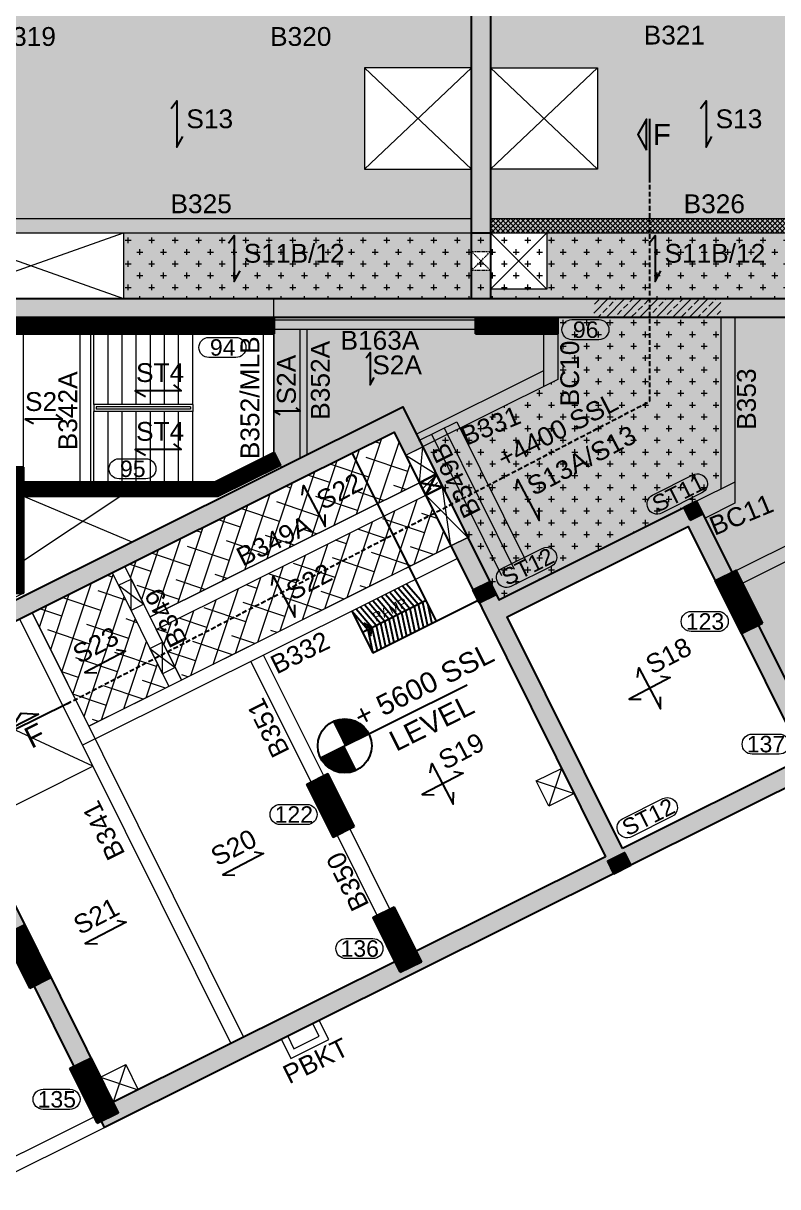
# Model space of a CAD drawing. Header units: millimetres. Extents: x -954 to 225541, y -300291 to -180647.
# Drawn here: x 86582 to 102626, y -249358 to -224639 of the extents above; entities that cross this region are included whole.
import ezdxf
from ezdxf.enums import TextEntityAlignment as Align

# ---------------------------------------------------------------- set-up
doc = ezdxf.new("R2010")
doc.units = ezdxf.units.MM
doc.header["$LTSCALE"] = 100
doc.header["$MEASUREMENT"] = 0
doc.linetypes.add('DASHED', pattern=[0.75, 0.5, -0.25])
doc.linetypes.add('HIDDEN', pattern=[0.375, 0.25, -0.125])
for name, color, linetype, lineweight in [('+4400 MM SSL', 251, 'Continuous', 9), ('+4600 MM SSL', 251, 'Continuous', 9), ('+5200 MM SSL', 250, 'Continuous', 9), ('BEAM', 191, 'Continuous', 20), ('BEAM NO (H)', 121, 'Continuous', 20), ('BEAM NO (V)', 121, 'Continuous', 20), ('COL HATCH', 67, 'Continuous', 25), ('colno', 11, 'Continuous', 15), ('COLUMN', 84, 'Continuous', 30), ('DIM', 8, 'Continuous', 13), ('HATCH', 251, 'Continuous', 9), ('P- LEVEL', 10, 'Continuous', 25), ('RET WALL', 31, 'Continuous', 30), ('RET WALL HATCH', 57, 'Continuous', 13), ('SHADE', 252, 'Continuous', 13), ('SLAB MARK', 241, 'Continuous', 25), ('SLAB NO', 52, 'Continuous', 25), ('STAIRCASE', 39, 'Continuous', 9), ('STUB', 2, 'Continuous', 30), ('void', 45, 'Continuous', 18)]:
    doc.layers.add(name, color=color, linetype=linetype, lineweight=lineweight)
for name, color, linetype in [('01_ALL FLOOR PLANS_190205$0$WD-ELE-6', 5, 'Continuous'), ('01_ALL FLOOR PLANS_190205$0$WD-TEXT 2', 3, 'Continuous'), ('sec', 2, 'Continuous'), ('SLAB', 1, 'Continuous')]:
    doc.layers.add(name, color=color, linetype=linetype)
doc.styles.add('01_ALL FLOOR PLANS_190205$0$STD', font='', dxfattribs={"height": 2})
doc.styles.add('ARIAL', font='arial.ttf')
doc.styles.get('01_ALL FLOOR PLANS_190205$0$STD').set_extended_font_data('Century Gothic')
pattern_1 = [(45, (-46170.95, -917447.999), (-8.83883476, 8.83883476), [])]
pattern_2 = [(45, (180198, 657046.5), (-176.776695, 176.776695), []), (45, (180374.77, 657046.5), (-176.776695, 176.776695), [125, -62.5])]
pattern_3 = [(71.467, (88110.03, -239843.67), (-355.553, 119.194), []), (161.467, (88110.03, -239843.67), (-830.3, -117.165), [937.5, -562.5])]

# ---------------------------------------------------------------- blocks, each defined once
blk = doc.blocks.new('Z$W@#621811B9')
at = {"layer": 'P- LEVEL'}
blk.add_line((-1148, 0), (2333, 0), dxfattribs=at)
at = {"layer": 'P- LEVEL', "const_width": 574}
for points in [[(-574, 287, -0.414214), (-287, 0, -0.414214)], [(-861, 0, 0.414214), (-574, -287, 0.414214)]]:
    blk.add_lwpolyline(points, format="xyb", dxfattribs=at)
at = {"layer": 'P- LEVEL'}
blk.add_circle((-574, 0), 574, dxfattribs=at)
blk = doc.blocks.new('01_ALL FLOOR PLANS_190205$0$AHC_ANNO_PASSAGE NAME')
at = {"layer": '01_ALL FLOOR PLANS_190205$0$WD-TEXT 2', "style": '01_ALL FLOOR PLANS_190205$0$STD'}
for tag, p in [('LINE1', (0.19, 1.78)), ('LINE2', (0.19, -1.63))]:
    blk.add_attdef(tag, text='', height=2, dxfattribs=at).set_placement(p, align=Align.MIDDLE_CENTER)

msp = doc.modelspace()

# ---------------------------------------------------------------- hatches: boundary and pattern name
at = {"layer": '+4400 MM SSL'}
h = msp.add_hatch(dxfattribs=at)
h.set_pattern_fill('CROSS', color=256, scale=1000, style=0)
h.paths.add_polyline_path([(88715.2, -229088.9), (110015.2, -229088.9), (110015.2, -230488.9), (88715.2, -230488.9)])
h = msp.add_hatch(dxfattribs=at)
h.set_pattern_fill('CROSS', color=256, scale=1000, style=0)
h.paths.add_polyline_path([(95074.8, -233639.3), (97945.9, -232209.9), (97945.9, -230888.9), (101415.2, -230888.9), (101415.2, -234538.6), (96693, -236889.5)])
at = {"layer": '+4600 MM SSL'}
h = msp.add_hatch(dxfattribs=at)
h.set_pattern_fill('ANSI38', color=256, scale=3000)
h.set_pattern_definition(pattern_3)
h.paths.add_polyline_path([(88742.4, -236177.6), (94471.1, -233325.5), (95006, -234399.7), (89277.2, -237251.8)])
h = msp.add_hatch(dxfattribs=at)
h.set_pattern_fill('ANSI38', color=256, scale=3000)
h.set_pattern_definition(pattern_3)
h.paths.add_polyline_path([(89410.9, -237520.4), (95140.2, -234668), (95675, -235742.2), (89945.8, -238594.6)])
h = msp.add_hatch(dxfattribs=at)
h.set_pattern_fill('ANSI38', color=256, scale=3000)
h.set_pattern_definition(pattern_3)
h.paths.add_polyline_path([(86773, -237158.1), (88473.8, -236311.3), (89677.2, -238728.3), (87976.3, -239575.1)])
at = {"layer": '+5200 MM SSL', "lineweight": 13}
h = msp.add_hatch(dxfattribs=at)
h.set_pattern_fill('DOTS', color=5, scale=2000)
h.set_pattern_definition([(0, (-164400.5, -6e-10), (62.5, 125), [0, -125])])
h.paths.add_polyline_path([(122040.2, -202338.9), (121990.2, -202338.9), (121990.2, -201938.9), (123175.2, -201938.9), (123175.2, -199438.9), (125975.2, -199438.9), (125975.2, -201938.9), (126975.2, -201938.9), (126975.2, -198938.9), (118715.2, -198938.9), (118715.2, -199038.9), (118365.2, -199038.9), (118315.2, -199089.7), (118315.2, -202188.9), (115265.2, -202188.9), (115265.2, -199038.9), (96115.2, -199038.9), (96115.2, -198938.9), (84765.2, -198938.9), (84765.2, -203788.9), (86052.2, -203788.9), (86052.2, -205288.9), (84765.2, -205288.9), (84765.2, -207788.9), (86052.2, -207788.9), (86052.2, -209288.9), (84765.2, -209288.9), (84765.2, -211888.9), (86052.2, -211888.9), (86052.2, -213388.9), (84765.2, -213388.9), (84765.2, -229088.9), (88715.2, -229088.9), (88715.2, -230488.9), (91910.2, -230488.9), (91910.2, -230888.9), (91910.2, -233750.2), (92070.3, -234071.6), (94649.8, -232787.3), (96693, -236889.5), (100900.2, -234795), (103533.4, -240074.7), (110064.8, -236823), (109797.4, -236285.9), (110513.6, -235929.3), (110781, -236466.4), (116510.2, -233614.1), (116175.9, -232942.7), (118593, -231739.3), (118867.2, -233027.7), (119160.7, -232965.2), (118525.6, -229982.1), (122340.2, -229170.1), (122121.5, -228143.1), (123295.2, -227893.2), (124148.9, -231903.4), (124540.1, -231820.1), (124352.7, -230939.8), (126308.9, -230523.4), (126496.3, -231403.7), (126975.2, -231301.7), (126975.2, -225613.9), (126675.2, -225613.9), (126675.2, -225313.9), (126975.2, -225313.9), (126975.2, -225163.9), (122040.2, -225163.9), (122040.2, -222738.9), (121940.2, -222738.9), (121940.2, -220038.9), (122040.2, -220038.9)])
h.paths.add_polyline_path([(94035.2, -221063.9), (94835.2, -221063.9), (94835.2, -221413.9), (94035.2, -221413.9)], flags=16)
h.paths.add_polyline_path([(96115.2, -217638.9), (96115.2, -216138.9), (96515.2, -216138.9), (96515.2, -217638.9)], flags=16)
h.paths.add_polyline_path([(96115.2, -213938.9), (96115.2, -212738.9), (96515.2, -212738.9), (96515.2, -213938.9)], flags=16)
h.paths.add_polyline_path([(97965.2, -217638.9), (97965.2, -212583.9), (113278.2, -212583.9), (113278.2, -212138.9), (113578.2, -212138.9), (113578.2, -213638.9), (113278.2, -213638.9), (113278.2, -215138.9), (113578.2, -215138.9), (113578.2, -216638.9), (113278.2, -216638.9), (113278.2, -216258.9), (108128.2, -216258.9), (108128.2, -217638.9)], flags=16)
h.paths.add_polyline_path([(88515.2, -212638.9), (86515.2, -212638.9), (86515.2, -211638.9), (88515.2, -211638.9)], flags=16)
h.paths.add_polyline_path([(86352.2, -212838.9), (86052.2, -212838.9), (86052.2, -212438.9), (86352.2, -212438.9)], flags=16)
h.paths.add_polyline_path([(93840.2, -225588.9), (96115.2, -225588.9), (96115.2, -227738.9), (93840.2, -227738.9)], flags=16)
h.paths.add_polyline_path([(96515.2, -225588.9), (98790.2, -225588.9), (98790.2, -227738.9), (96515.2, -227738.9)], flags=16)
h.paths.add_polyline_path([(97965.2, -211188.9), (97965.2, -206183.9), (113278.2, -206183.9), (113278.2, -206688.9), (113578.2, -206688.9), (113578.2, -208188.9), (113278.2, -208188.9), (113278.2, -209688.9), (113578.2, -209688.9), (113578.2, -211188.9), (113278.2, -211188.9)], flags=16)
h.paths.add_polyline_path([(96115.2, -208438.9), (96115.2, -206938.9), (96515.2, -206938.9), (96515.2, -208438.9)], flags=16)
h.paths.add_polyline_path([(86352.2, -208738.9), (86052.2, -208738.9), (86052.2, -208338.9), (86352.2, -208338.9)], flags=16)
h.paths.add_polyline_path([(96515.2, -229088.9), (97715.2, -229088.9), (97715.2, -230288.9), (96515.2, -230288.9), (96515.2, -229888.9), (96115.2, -229888.9), (96115.2, -229488.9), (96515.2, -229488.9)], flags=16)
h.paths.add_polyline_path([(88515.2, -206238.9), (86515.2, -206238.9), (86515.2, -205238.9), (88515.2, -205238.9)], flags=16)
h.paths.add_polyline_path([(103905.2, -221063.9), (104705.2, -221063.9), (104705.2, -221413.9), (103905.2, -221413.9)], flags=16)
h.paths.add_polyline_path([(88515.2, -204838.9), (86515.2, -204838.9), (86515.2, -203838.9), (88515.2, -203838.9)], flags=16)
h.paths.add_polyline_path([(96115.2, -204788.9), (96115.2, -203288.9), (96515.2, -203288.9), (96515.2, -204788.9)], flags=16)
h.paths.add_polyline_path([(86352.2, -204738.9), (86052.2, -204738.9), (86052.2, -204338.9), (86352.2, -204338.9)], flags=16)
h.paths.add_polyline_path([(97965.2, -204788.9), (97965.2, -201788.9), (103776.7, -201788.9), (109542.7, -201788.9), (109542.7, -204788.9)], flags=16)
h.paths.add_polyline_path([(106315.2, -225588.9), (108590.2, -225588.9), (108590.2, -227738.9), (106315.2, -227738.9)], flags=16)
h.paths.add_polyline_path([(104715.2, -229088.9), (105015.2, -229088.9), (105015.2, -228788.9), (105415.2, -228788.9), (105415.2, -229088.9), (105915.2, -229088.9), (105915.2, -230288.9), (104715.2, -230288.9)], flags=16)
h.paths.add_polyline_path([(109215.2, -221063.9), (110015.2, -221063.9), (110015.2, -221413.9), (109215.2, -221413.9)], flags=16)
h.paths.add_polyline_path([(97815.2, -200888.9), (97815.2, -200288.9), (99315.2, -200288.9), (99315.2, -200888.9)], flags=16)
h.paths.add_polyline_path([(108515.2, -229088.9), (108815.2, -229088.9), (108815.2, -228788.9), (109215.2, -228788.9), (109215.2, -229088.9), (109715.2, -229088.9), (109715.2, -230288.9), (108515.2, -230288.9)], flags=16)
h.paths.add_polyline_path([(103915.2, -200888.9), (103915.2, -200288.9), (105415.2, -200288.9), (105415.2, -200888.9)], flags=16)
h.paths.add_polyline_path([(114065.2, -216073.9), (114065.2, -215073.9), (114865.2, -215073.9), (114865.2, -215373.9), (115265.2, -215373.9), (115265.2, -212288.9), (118315.2, -212288.9), (118315.2, -216888.4), (118315.5, -216888.9), (115265.2, -216888.9), (115265.2, -215773.9), (114865.2, -215773.9), (114865.2, -216073.9)], flags=16)
h.paths.add_polyline_path([(104047.3, -238310.9), (104136.8, -238266.3), (104181.3, -238355.8), (104091.8, -238400.4)], flags=16)
h.paths.add_polyline_path([(114065.2, -209013.9), (114065.2, -208013.9), (114865.2, -208013.9), (114865.2, -208313.9), (115265.2, -208313.9), (115265.2, -207388.9), (118315.2, -207388.9), (118315.2, -211988.9), (115265.2, -211988.9), (115265.2, -208713.9), (114865.2, -208713.9), (114865.2, -209013.9)], flags=16)
h.paths.add_polyline_path([(108815.2, -200888.9), (108815.2, -200288.9), (110315.2, -200288.9), (110315.2, -200888.9)], flags=16)
h.paths.add_polyline_path([(114065.2, -206288.9), (114065.2, -205288.9), (114865.2, -205288.9), (115265.2, -205343.9), (115265.2, -202488.9), (118315.2, -202488.9), (118315.2, -207088.9), (115265.2, -207088.9), (115265.2, -205743.9), (114865.2, -205743.9), (114865.2, -206288.9)], flags=16)
h.paths.add_polyline_path([(113278.2, -204638.9), (113278.2, -203138.9), (113578.2, -203138.9), (113578.2, -204638.9)], flags=16)
h.paths.add_polyline_path([(111665.2, -201808.9), (111665.2, -199808.9), (112665.2, -199808.9), (112665.2, -201808.9)], flags=16)
h.paths.add_polyline_path([(118615.2, -213018.9), (118615.2, -212018.9), (119115.2, -212018.9), (119115.2, -213018.9)], flags=16)
h.paths.add_polyline_path([(113865.2, -201808.9), (113865.2, -199808.9), (114865.2, -199808.9), (114865.2, -201808.9)], flags=16)
h.paths.add_polyline_path([(118615.2, -209163.9), (118615.2, -208163.9), (119115.2, -208163.9), (119115.2, -209163.9)], flags=16)
h.paths.add_polyline_path([(118307, -228955.1), (119480.7, -228705.3), (119636.9, -229438.8), (118463.2, -229688.7)], flags=16)
h.paths.add_polyline_path([(118615.2, -205298.9), (118615.2, -204298.9), (119115.2, -204298.9), (119115.2, -205298.9)], flags=16)
h.paths.add_polyline_path([(119627.4, -228674), (120654.4, -228455.4), (120810.6, -229189), (119783.6, -229407.6)], flags=16)
h.paths.add_polyline_path([(120801.1, -228424.2), (121828.1, -228205.6), (121984.3, -228939.1), (120957.3, -229157.7)], flags=16)
at = {"layer": 'COL HATCH'}
h = msp.add_hatch(dxfattribs=at)
h.set_pattern_fill('ANSI31', color=256, scale=100, style=0)
h.set_pattern_definition([(45, (-46170.95, -917397.999), (-8.83883476, 8.83883476), [])])
h.paths.add_polyline_path([(91915.2, -231238.9), (91915.2, -230888.9), (82215.2, -230888.9), (82215.2, -231238.9)])
h = msp.add_hatch(dxfattribs=at)
h.set_pattern_fill('ANSI31', color=256, scale=100, style=0)
h.set_pattern_definition([(45, (-156574.624, -1128011.208), (-8.83883476, 8.83883476), [])])
h.paths.add_polyline_path([(96195.9, -231238.9), (96195.9, -230888.9), (97945.9, -230888.9), (97945.9, -231238.9)])
h = msp.add_hatch(dxfattribs=at)
h.set_pattern_fill('ANSI31', color=256, scale=100, style=0)
h.set_pattern_definition(pattern_1)
h.paths.add_polyline_path([(90652.3, -234388.9), (91915.2, -233760.2), (92048.9, -234028.8), (90722.8, -234688.9), (86585.2, -234688.9), (86585.2, -234388.9)])
h = msp.add_hatch(dxfattribs=at)
h.set_pattern_fill('ANSI31', color=256, scale=100, style=0)
h.set_pattern_definition(pattern_1)
h.paths.add_polyline_path([(86585.2, -236748.9), (86355.2, -236748.9), (86355.2, -234070.9), (86585.2, -234070.9)])
h = msp.add_hatch(dxfattribs=at)
h.set_pattern_fill('ANSI31', color=256, scale=100, angle=-0.02845, style=0)
h.set_pattern_definition([(251.467025, (272201.608, 246774.399), (11.85176104, -3.9731298), [])])
h.paths.add_polyline_path([(102300.2, -237382.2), (101852.6, -237605), (101295.5, -236486), (101743.1, -236263.2)])
h = msp.add_hatch(dxfattribs=at)
h.set_pattern_fill('ANSI31', color=256, scale=100, angle=-0.02845, style=0)
h.set_pattern_definition([(251.467025, (272203.528, 246770.536), (11.85176104, -3.9731298), [])])
h.paths.add_polyline_path([(93616.9, -241705.3), (93169.3, -241928.1), (92612.2, -240809.1), (93059.8, -240586.3)])
h = msp.add_hatch(dxfattribs=at)
h.set_pattern_fill('ANSI31', color=256, scale=100, angle=-0.02845, style=0)
h.set_pattern_definition([(251.467025, (272207.985, 246761.584), (11.85176104, -3.9731298), [])])
h.paths.add_polyline_path([(94599.9, -244801.7), (95047.5, -244578.8), (94468.1, -243415.1), (94020.5, -243637.9)])
h = msp.add_hatch(dxfattribs=at)
h.set_pattern_fill('ANSI31', color=256, scale=100, angle=-0.02845, style=0)
h.set_pattern_definition([(251.467025, (272204.956, 246767.67), (11.85176104, -3.9731298), [])])
h.paths.add_polyline_path([(87171.5, -244914.2), (86723.9, -245137), (86166.8, -244018), (86614.4, -243795.2)])
h = msp.add_hatch(dxfattribs=at)
h.set_pattern_fill('ANSI31', color=256, scale=100, angle=-0.02845, style=0)
h.set_pattern_definition([(251.467025, (272209.413, 246758.719), (11.85176104, -3.9731298), [])])
h.paths.add_polyline_path([(88154.6, -248010.6), (88602.2, -247787.8), (88022.8, -246624), (87575.2, -246846.8)])
at = {"layer": 'HATCH'}
h = msp.add_hatch(dxfattribs=at)
h.set_pattern_fill('ANSI37', color=256, scale=600, style=0)
h.paths.add_polyline_path([(96515.2, -228788.9), (105915.2, -228788.9), (105915.2, -229088.9), (96515.2, -229088.9)])
at = {"layer": 'RET WALL HATCH'}
h = msp.add_hatch(dxfattribs=at)
h.set_pattern_fill('ANSI33', color=256, scale=1000, style=0)
h.set_pattern_definition(pattern_2)
h.paths.add_polyline_path([(114865.2, -211188.9), (96515.2, -211188.9), (96515.2, -205288.9), (114865.2, -205288.9)], flags=16)
h.paths.add_polyline_path([(114865.2, -204788.9), (96515.2, -204788.9), (96515.2, -199038.9), (114865.2, -199038.9)], flags=16)
h.paths.add_polyline_path([(114865.2, -211688.9), (114865.2, -217638.9), (96515.2, -217638.9), (96515.2, -211688.9)], flags=16)
h.paths.add_polyline_path([(114865.2, -218038.9), (114865.2, -230488.9), (106315.2, -230488.9), (106315.2, -218038.9)], flags=16)
h.paths.add_polyline_path([(105915.2, -218038.9), (105915.2, -230488.9), (96515.2, -230488.9), (96515.2, -218038.9)], flags=16)
h.paths.add_polyline_path([(96115.2, -211238.9), (84765.2, -211238.9), (84765.2, -211638.9), (96115.2, -211638.9), (96115.2, -217638.9), (84765.2, -217638.9), (84765.2, -218038.9), (96115.2, -218038.9), (96115.2, -230488.9), (84765.2, -230488.9), (84765.2, -198938.9), (96115.2, -198938.9), (96115.2, -204838.9), (84765.2, -204838.9), (84765.2, -205238.9), (96115.2, -205238.9)], flags=16)
h.paths.add_polyline_path([(100720.6, -235331.2), (103171.9, -240254.7), (99322.5, -242171.2), (96871.3, -237247.6)], flags=16)
h.paths.add_polyline_path([(94470.6, -233323.2), (96331.3, -237060.5), (98964.5, -242349.4), (88490.7, -247563.9), (83997.2, -238538.2), (92443.2, -234332.7)], flags=16)
h.paths.add_polyline_path([(84765.2, -205238.9), (84765.2, -204838.9), (86052.2, -204838.9), (86052.2, -205238.9)], flags=16)
h.paths.add_polyline_path([(96515.2, -201188.9), (96115.2, -201188.9), (96115.2, -199038.9), (96515.2, -199038.9)], flags=16)
h.paths.add_polyline_path([(96115.2, -230488.9), (96115.2, -229088.9), (96515.2, -229088.9), (96515.2, -230488.9)], flags=16)
h.paths.add_polyline_path([(106315.2, -229088.9), (106315.2, -230488.9), (105915.2, -230488.9), (105915.2, -229088.9)], flags=16)
h.paths.add_polyline_path([(94716.9, -233817.5), (95074.7, -233639.3), (94650.2, -232786.4), (83461.5, -238359.9), (88310.9, -248100.3), (100127.4, -242217.3), (99949.2, -241859.2), (99949.3, -241859.2), (100127.4, -242217.3), (116940, -233846.9), (127375.2, -231625.5), (127375.2, -198538.9), (84365.2, -198538.9), (84365.2, -230888.9), (98715.2, -230888.9), (98715.2, -230488.9), (101415.2, -230488.9), (101415.2, -230888.9), (115265.2, -230888.9), (115265.2, -199038.9), (118715.2, -199038.9), (118715.2, -198938.9), (126975.2, -198938.9), (126975.2, -231301.7), (116807.1, -233466.2), (103533.4, -240074.7), (100900.4, -234794.8), (96693, -236889.5), (96033, -235564), (95674.9, -235742.3), (95006.2, -234399.5), (95364.3, -234221.3), (95364.3, -234221.3), (95006.5, -234399.4)])
h = msp.add_hatch(dxfattribs=at)
h.set_pattern_fill('ANSI33', color=256, scale=1000, style=0)
h.paths.add_polyline_path([(98715.2, -230488.9), (101415.2, -230488.9), (101415.2, -230888.9), (98715.2, -230888.9)])
h = msp.add_hatch(dxfattribs=at)
h.set_pattern_fill('ANSI33', color=256, scale=1000, style=0)
h.set_pattern_definition(pattern_2)
h.paths.add_polyline_path([(95006.5, -234399.5), (95185.6, -234310.2), (95364.1, -234221.4), (95497.8, -234490), (95319.3, -234578.9), (95141.7, -234667.3), (95140.3, -234668), (95140.2, -234668)])
at = {"layer": 'STUB', "lineweight": 15}
h = msp.add_hatch(dxfattribs=at)
h.set_pattern_fill('ANSI31', color=67, scale=100, angle=26.46714, style=0)
h.set_pattern_definition([(71.4671413, (-91550.909, -64623.41), (-11.8517691, 3.97310576), [])])
h.paths.add_polyline_path([(100765.6, -235197.1), (101034.1, -235063.4), (100900.4, -234794.8), (100631.9, -234928.5)])
h = msp.add_hatch(dxfattribs=at)
h.set_pattern_fill('ANSI31', color=67, scale=100, angle=26.46714, style=0)
h.set_pattern_definition([(71.4671413, (-96039.84, -66377.076), (-11.8517691, 3.97310576), [])])
h.paths.add_polyline_path([(96276.6, -236950.8), (96634.7, -236772.5), (96501, -236503.9), (96142.9, -236682.2)])
h = msp.add_hatch(dxfattribs=at)
h.set_pattern_fill('ANSI31', color=67, scale=100, angle=26.46714, style=0)
h.set_pattern_definition([(71.4671413, (-93173.747, -72133.864), (-11.8517691, 3.97310576), [])])
h.paths.add_polyline_path([(99142.7, -242707.6), (99500.8, -242529.2), (99367.1, -242260.7), (99009, -242439)])

# ---------------------------------------------------------------- linework, layer by layer
at = {"layer": '+5200 MM SSL', "color": 5}
for points in [[(91910.2, -230888.9), (91910.2, -230488.9), (84765.2, -230488.9), (84765.2, -198938.9), (96115.2, -198938.9), (96115.2, -199038.9), (118715.2, -199038.9)], [(116807.1, -233466.2), (103533.4, -240074.7), (100900.2, -234795), (96693, -236889.5), (94649.8, -232787.3), (92070.3, -234071.6), (91915.2, -233760.2), (91910.2, -233760.2), (91910.2, -230488.9)]]:
    msp.add_lwpolyline(points, dxfattribs=at)
at = {"layer": '01_ALL FLOOR PLANS_190205$0$WD-ELE-6', "color": 251}
for points in [[(94734.4, -236545.6), (95070.3, -236937), (95180.1, -237440.8)], [(94286.9, -236768.5), (94622.7, -237159.8), (94732.5, -237663.7)], [(94376.4, -236723.9), (94712.2, -237115.2), (94822.1, -237619.1)], [(94465.9, -236679.3), (94801.7, -237070.7), (94911.6, -237574.5)], [(94555.4, -236634.8), (94891.2, -237026.1), (95001.1, -237530)], [(94644.9, -236590.2), (94980.7, -236981.5), (95090.6, -237485.4)], [(93749.7, -237035.9), (94085.6, -237427.2), (94195.4, -237931.1)], [(93793.5, -237572.6), (95136.3, -236904.1)], [(93839.3, -236991.3), (94175.1, -237382.7), (94284.9, -237886.5)], [(93928.8, -236946.7), (94264.6, -237338.1), (94374.5, -237841.9)], [(94018.3, -236902.2), (94354.1, -237293.5), (94464, -237797.4)], [(94107.8, -236857.6), (94443.6, -237249), (94553.5, -237752.8)], [(94197.3, -236813), (94533.1, -237204.4), (94643, -237708.2)], [(95182.6, -236997), (95269.7, -237396.2)], [(93570.7, -237125), (94016.4, -238020.2)], [(93570.7, -237125), (93906.5, -237516.4), (94016.4, -238020.2)], [(93660.2, -237080.4), (93996, -237471.8), (94105.9, -237975.6)], [(95359.2, -237351.7), (94016.4, -238020.2)]]:
    msp.add_lwpolyline(points, dxfattribs=at)
for points in [[(93996, -237471.8), (93882.4, -237469.8), (93841, -237386.7)], [(93996, -237471.8), (93929.1, -237563.7), (93970.5, -237646.8)]]:
    msp.add_lwpolyline(points, close=True, dxfattribs=at)
at = {"layer": '01_ALL FLOOR PLANS_190205$0$WD-TEXT 2', "color": 4}
msp.add_line((93793.5, -237572.6), (93996, -237471.8), dxfattribs=at)
at = {"layer": 'BEAM'}
for p, q in [((84765.2, -228788.9), (96115.2, -228788.9)), ((96515.2, -228788.9), (105915.2, -228788.9)), ((84765.2, -229088.9), (96115.2, -229088.9)), ((96515.2, -229088.9), (105915.2, -229088.9)), ((101415.2, -230888.9), (101415.2, -234538.6)), ((101715.2, -230888.9), (101715.2, -234836)), ((86585.2, -234070.9), (86585.2, -231238.9)), ((87785.2, -231238.9), (87785.2, -234388.9)), ((88015.2, -231238.9), (88015.2, -234388.9)), ((91680.2, -231238.9), (91680.2, -233874.7)), ((91910.2, -231238.9), (91910.2, -233760.2)), ((92465.2, -231138.9), (92465.2, -233874.8)), ((92615.2, -231138.9), (92615.2, -233800.1)), ((97645.9, -231238.9), (97645.9, -232359.3)), ((97945.9, -231238.9), (97945.9, -232209.9)), ((101743.1, -236263.2), (107740.9, -233277.1)), ((101876.8, -236531.7), (107874.6, -233545.6)), ((89277.2, -237251.8), (95006.4, -234399.5)), ((101715.2, -234389.2), (100900.4, -234794.8)), ((89410.9, -237520.4), (95140.2, -234668)), ((101715.2, -234836), (101078.9, -235152.8)), ((87976.3, -239575.1), (95675, -235742.2)), ((88110, -239843.7), (95808.7, -236010.8)), ((88473.8, -236311.3), (89677.2, -238728.3)), ((88742.4, -236177.6), (89945.8, -238594.6)), ((86504.4, -237291.8), (90997.3, -246316)), ((86773, -237158.1), (91265.8, -246182.3)), ((92701.7, -240764.6), (91422.2, -238194.6)), ((92970.3, -240630.9), (91690.8, -238060.9)), ((88110, -239843.7), (87841.5, -239977.4)), ((94378.6, -243459.7), (93527.4, -241749.8)), ((94110.1, -243593.4), (93258.8, -241883.5))]:
    msp.add_line(p, q, dxfattribs=at)
for points in [[(91915.2, -230938.9), (96195.2, -230938.9)], [(91915.2, -231138.9), (96195.2, -231138.9)], [(92465.2, -231138.9), (96195.2, -231138.9), (96195.2, -231238.9), (97203.7, -231238.9)], [(97645.9, -232024.1), (94941.1, -233370.8)], [(97945.9, -232209.9), (95074.8, -233639.3)], [(86585.2, -236748.9), (83704.2, -238173.7)], [(92070.9, -246228.7), (92271.2, -246631), (93076.8, -246229.9), (92876.4, -245827.3)], [(92205.1, -246161.8), (92338.6, -246429.9), (92875.7, -246162.5), (92742.1, -245894.2)], [(82000.4, -250907), (88087.7, -247876.3)], [(60210.9, -262090.3), (88310.9, -248100.3)]]:
    msp.add_lwpolyline(points, dxfattribs=at)
msp.add_lwpolyline([(94716.6, -233817.6), (95074.3, -233639.6), (96032.9, -235564), (95674.8, -235742.3)], close=True, dxfattribs=at)
at = {"layer": 'colno'}
for points, elevation in [([(98249, -231362.5, -1), (98249, -230935.1), (98821.6, -230935.1, -1), (98821.6, -231362.5)], -1455.5), ([(90530.4, -231740.2, -1), (90530.4, -231312.8), (91103, -231312.8, -1), (91103, -231740.2)], -1455.5), ([(88617.8, -234318.5, -1), (88617.8, -233891), (89190.4, -233891, -1), (89190.4, -234318.5)], -1455.5), ([(100155.4, -235044.6, -1), (99964.9, -234662), (100821.6, -234235.5, -1), (101012, -234618.1)], 10188.5), ([(96951.2, -236603.6, -1), (96760.7, -236221), (97617.4, -235794.5, -1), (97807.9, -236177.1)], 10188.5), ([(100786.1, -237562, -1), (100786.3, -237134.6), (101358.9, -237134.9, -1), (101358.7, -237562.3)], -1455.5), ([(102081.7, -240167.7, -1), (102082, -239740.3), (102654.5, -239740.5, -1), (102654.3, -240167.9)], -1455.5), ([(92042.8, -241662.9, -1), (92043.1, -241235.5), (92615.6, -241235.8, -1), (92615.4, -241663.2)], -1455.5), ([(99517.2, -241921.1, -1), (99326.7, -241538.5), (100183.3, -241112, -1), (100373.8, -241494.6)], 10188.5), ([(93444.1, -244511.5, -1), (93444.3, -244084.1), (94016.8, -244084.3, -1), (94016.6, -244511.7)], -1455.5), ([(87002.6, -247714.4, -1), (87002.9, -247287), (87575.4, -247287.3, -1), (87575.2, -247714.7)], -1455.5)]:
    msp.add_lwpolyline(points, format="xyb", close=True, dxfattribs=dict(at, elevation=elevation))
at = {"layer": 'COLUMN'}
for points in [[(91915.2, -231238.9), (91915.2, -230888.9), (82215.2, -230888.9), (82215.2, -231238.9)], [(96195.9, -231238.9), (96195.9, -230888.9), (97945.9, -230888.9), (97945.9, -231238.9)], [(90652.3, -234388.9), (91915.2, -233760.2), (92048.9, -234028.8), (90722.8, -234688.9), (86585.2, -234688.9), (86585.2, -234388.9)], [(86585.2, -236748.9), (86355.2, -236748.9), (86355.2, -234070.9), (86585.2, -234070.9)], [(102300.2, -237382.2), (101852.6, -237605), (101295.5, -236486), (101743.1, -236263.2)], [(93616.9, -241705.3), (93169.3, -241928.1), (92612.2, -240809.1), (93059.8, -240586.3)], [(94599.9, -244801.7), (95047.5, -244578.8), (94468.1, -243415.1), (94020.5, -243637.9)], [(87171.5, -244914.2), (86723.9, -245137), (86166.8, -244018), (86614.4, -243795.2)], [(88154.6, -248010.6), (88602.2, -247787.8), (88022.8, -246624), (87575.2, -246846.8)]]:
    msp.add_lwpolyline(points, close=True, dxfattribs=at)
at = {"layer": 'DIM'}
for p, q in [((95006.4, -234399.5), (95364, -234221.4)), ((95675, -235742.2), (96032.8, -235564))]:
    msp.add_line(p, q, dxfattribs=at)
for points in [[(88742.4, -236177.6), (94471.1, -233325.5), (95006, -234399.7), (89277.2, -237251.8)], [(89410.9, -237520.4), (95140.2, -234668), (95675, -235742.2), (89945.8, -238594.6)], [(86773, -237158.1), (88473.8, -236311.3), (89677.2, -238728.3), (87976.3, -239575.1)]]:
    msp.add_lwpolyline(points, close=True, dxfattribs=at)
at = {"layer": 'RET WALL', "lineweight": 25}
for p, q in [((96115.2, -229088.9), (96515.2, -229088.9)), ((96115.2, -230488.9), (96515.2, -230488.9))]:
    msp.add_line(p, q, dxfattribs=at)
for points in [[(116807.1, -233466.2), (126975.2, -231301.7), (126975.2, -198938.9), (118665.2, -198938.9), (118665.2, -199038.9), (115265.2, -199038.9), (115265.2, -230888.9), (84365.2, -230888.9), (84365.2, -198538.9), (127375.2, -198538.9), (127375.2, -231625.5), (116940, -233846.9), (88310.9, -248100.3), (83461.5, -238359.9), (94650.2, -232786.4), (96693, -236889.5), (100900.4, -234794.8), (103533.4, -240074.7), (116807.1, -233466.2)], [(84765.2, -204838.9), (96115.2, -204838.9), (96115.2, -198938.9), (84765.2, -198938.9), (84765.2, -230488.9), (96115.2, -230488.9), (96115.2, -218038.9), (84765.2, -218038.9)], [(105915.2, -230488.9), (105915.2, -218038.9), (96515.2, -218038.9), (96515.2, -230488.9), (105915.2, -230488.9)], [(98964.5, -242349.4), (88490.7, -247563.9), (83997.2, -238538.2), (92443.2, -234332.7), (94470.6, -233323.2), (96331.3, -237060.5), (98964.5, -242349.4)], [(99322.5, -242171.2), (96871.3, -237247.6), (100720.6, -235331.2), (103171.9, -240254.7), (99322.5, -242171.2)]]:
    msp.add_lwpolyline(points, dxfattribs=at)
at = {"layer": 'sec', "linetype": 'Continuous'}
for p, q in [((99905, -227969), (99905, -226672.3)), ((87514.9, -239097), (86354.1, -239675))]:
    msp.add_line(p, q, dxfattribs=at)
for points in [[(99837.4, -227332.9), (99837.4, -226678.1), (99648.3, -227005.5), (99837.4, -227332.9)], [(86915.3, -239320), (86329.2, -239611.8), (86538, -239296.7), (86915.3, -239320)]]:
    msp.add_lwpolyline(points, dxfattribs=at)
at = {"layer": 'sec', "linetype": 'DASHED', "ltscale": 2}
msp.add_lwpolyline([(87514.9, -239097), (99905, -232671), (99905, -227969)], dxfattribs=at)
at = {"layer": 'SHADE'}
for p, q in [((95140.2, -234668), (95498.3, -234489.8)), ((93793.5, -237572.6), (95136.3, -236904.1))]:
    msp.add_line(p, q, dxfattribs=at)
for points in [[(94993, -233505), (95798.7, -233103.9), (97291.7, -236102.8)], [(95530.1, -233237.6), (97023.1, -236236.5)], [(95261.5, -233371.3), (96754.6, -236370.2)]]:
    msp.add_lwpolyline(points, dxfattribs=at)
at = {"layer": 'SLAB', "ltscale": 1000}
for points in [[(93576.4, -233770.9), (95359.2, -237351.7)], [(96254.4, -236906), (95359.2, -237351.7)]]:
    msp.add_lwpolyline(points, dxfattribs=at)
at = {"layer": 'SLAB MARK', "elevation": 0}
for points in [[(89727.2, -226451.2), (89850, -226287.6), (89850, -227269.1), (89972.8, -227044.2)], [(100981.6, -226451.2), (101104.4, -226287.6), (101104.4, -227269.1), (101227.2, -227044.2)], [(90947.2, -229308.1), (91070, -229144.5), (91070, -230126.1), (91192.8, -229901.2)], [(99893.9, -229308.1), (100016.7, -229144.5), (100016.7, -230126.1), (100139.5, -229901.2)], [(93871.3, -231749.8), (93957.3, -231635.2), (93957.3, -232322.3), (94043.3, -232164.9)], [(92378.6, -232810.9), (92471.4, -232880.6), (91914.8, -232880.6), (92042.3, -232950.2)], [(87275.5, -232948.8), (87406.4, -233047.1), (86621.1, -233047.1), (86801.1, -233145.3)]]:
    msp.add_lwpolyline(points, dxfattribs=at)
at = {"layer": 'SLAB MARK'}
for points in [[(89776.2, -232322.9), (89939.8, -232445.7), (88958.3, -232445.7), (89183.2, -232568.5)], [(89776.2, -233571.9), (89939.8, -233694.7), (88958.3, -233694.7), (89183.2, -233817.5)], [(97060.3, -234532.9), (97092.9, -234330.9), (97549.2, -235200), (97553.4, -234943.7)], [(92511.4, -234661.4), (92544.1, -234459.4), (93000.4, -235328.5), (93004.6, -235072.3)], [(91864.4, -236586.4), (91897.1, -236384.4), (92353.4, -237253.5), (92357.6, -236997.3)], [(88555.1, -237943.1), (88757.1, -237975.8), (87888, -238432.1), (88144.3, -238436.2)], [(100135.2, -238509.4), (100337.1, -238542.1), (99468.1, -238998.4), (99724.3, -239002.6)], [(99641.8, -238537.6), (99674.5, -238335.7), (100130.8, -239204.8), (100134.9, -238948.5)], [(95237.5, -240564.5), (95270.2, -240362.5), (95726.5, -241231.6), (95730.7, -240975.4)], [(95731, -240536.2), (95932.9, -240568.9), (95063.8, -241025.2), (95320.1, -241029.4)], [(91489.9, -242242.6), (91691.8, -242275.2), (90822.8, -242731.6), (91079, -242735.7)], [(88568.5, -243701.7), (88770.5, -243734.4), (87901.4, -244190.7), (88157.7, -244194.9)]]:
    msp.add_lwpolyline(points, dxfattribs=at)
at = {"layer": 'STAIRCASE'}
for points in [[(88085.2, -232738.9), (88085.2, -231238.9)], [(88385.2, -232738.9), (88385.2, -231238.9)], [(88685.2, -232738.9), (88685.2, -231238.9)], [(88985.2, -232738.9), (88985.2, -231238.9)], [(89285.2, -232738.9), (89285.2, -231238.9)], [(89585.2, -232738.9), (89585.2, -231238.9)], [(89885.2, -232738.9), (89885.2, -231238.9)], [(90185.2, -232738.9), (90185.2, -231238.9)], [(90185.2, -232738.9), (88085.2, -232738.9)], [(88085.2, -232738.9), (88085.2, -232888.9)], [(90135.2, -232788.9), (88135.2, -232788.9)], [(88135.2, -232788.9), (88135.2, -232838.9)], [(90135.2, -232838.9), (88135.2, -232838.9)], [(90135.2, -232788.9), (90135.2, -232838.9)], [(90185.2, -232738.9), (90185.2, -232888.9)], [(88085.2, -234388.9), (88085.2, -232888.9)], [(90185.2, -232888.9), (88085.2, -232888.9)], [(88385.2, -234388.9), (88385.2, -232888.9)], [(88685.2, -234388.9), (88685.2, -232888.9)], [(88985.2, -234388.9), (88985.2, -232888.9)], [(89285.2, -234388.9), (89285.2, -232888.9)], [(89585.2, -234388.9), (89585.2, -232888.9)], [(89885.2, -234388.9), (89885.2, -232888.9)], [(90185.2, -234388.9), (90185.2, -232888.9)]]:
    msp.add_lwpolyline(points, dxfattribs=at)
at = {"layer": 'STUB'}
for p, q in [((95364.1, -234221.4), (95140.3, -234668)), ((95006, -234399.7), (95497.8, -234490))]:
    msp.add_line(p, q, dxfattribs=at)
msp.add_lwpolyline([(95006.4, -234399.5), (95363.7, -234220.6), (95498.3, -234489.7), (95140.3, -234668), (95006, -234399.7)], dxfattribs=at)
for points in [[(100765.6, -235197.1), (101034.1, -235063.4), (100900.4, -234794.8), (100631.9, -234928.5)], [(96276.6, -236950.8), (96634.7, -236772.5), (96501, -236503.9), (96142.9, -236682.2)], [(99142.7, -242707.6), (99500.8, -242529.2), (99367.1, -242260.7), (99009, -242439)]]:
    msp.add_lwpolyline(points, close=True, dxfattribs=at)
at = {"layer": 'void'}
for p, q in [((93840.2, -225588.9), (96115.2, -227738.9)), ((93840.2, -227738.9), (96115.2, -225588.9)), ((96515.2, -225588.9), (98790.2, -227738.9)), ((96515.2, -227738.9), (98790.2, -225588.9)), ((84765.2, -229088.9), (88715.2, -230488.9)), ((84765.2, -230488.9), (88715.2, -229088.9)), ((88715.2, -229088.9), (88715.2, -230488.9)), ((96515.2, -229088.9), (97715.2, -230288.9)), ((96515.2, -230288.9), (97715.2, -229088.9)), ((94717.1, -233817.4), (95364.5, -234221.1)), ((95006.6, -234399.4), (95075, -233639.2)), ((95674.9, -235742.3), (95498.3, -234489.8)), ((86585.2, -234688.9), (88893.5, -235654)), ((88654, -234688.9), (86585.2, -236057.9)), ((95140.3, -234668), (96032.8, -235564)), ((88875, -237117), (88876.1, -236446.2)), ((88607.6, -236579.9), (89143.5, -236983.3)), ((89543.5, -238459.8), (89544.6, -237788.9)), ((89276.1, -237922.6), (89812, -238326.1)), ((88064.3, -240425), (83997.2, -238538.2))]:
    msp.add_line(p, q, dxfattribs=at)
at = {"layer": 'void', "color": 8, "linetype": 'HIDDEN', "lineweight": 9}
for p, q in [((96115.2, -229488.9), (96515.2, -229888.9)), ((96115.2, -229888.9), (96515.2, -229488.9))]:
    msp.add_line(p, q, dxfattribs=at)
at = {"layer": 'void'}
for points in [[(93840.2, -225588.9), (93840.2, -227738.9), (96115.2, -227738.9), (96115.2, -225588.9)], [(98790.2, -225588.9), (98790.2, -227738.9), (96515.2, -227738.9), (96515.2, -225588.9)], [(97715.2, -229088.9), (97715.2, -230288.9), (96515.2, -230288.9), (96515.2, -229088.9)], [(94716.9, -233817.5), (95075, -233639.2), (95364.6, -234221.1), (95006.5, -234399.4)], [(98028.5, -240469.6), (98295.9, -241006.7), (97758.8, -241274.1), (97491.4, -240737)], [(88760.4, -246759.4), (89027.8, -247296.5), (88490.7, -247564), (88223.3, -247026.8)]]:
    msp.add_lwpolyline(points, close=True, dxfattribs=at)
at = {"layer": 'void', "color": 8, "linetype": 'HIDDEN', "lineweight": 9}
msp.add_lwpolyline([(96115.2, -229488.9), (96515.2, -229488.9), (96515.2, -229888.9), (96115.2, -229888.9)], close=True, dxfattribs=at)
at = {"layer": 'void'}
for points in [[(88607.6, -236579.9), (88876.1, -236446.2), (89143.5, -236983.3), (88875, -237117), (88607.6, -236579.9)], [(89276.1, -237922.6), (89544.6, -237788.9), (89812, -238326.1), (89543.5, -238459.8), (89276.1, -237922.6)], [(85557.8, -241672.9), (88064.3, -240425)], [(98028.5, -240469.6), (97758.8, -241274.1)], [(97491.4, -240737), (98295.9, -241006.7)], [(88760.4, -246759.4), (88490.7, -247564)], [(88223.3, -247026.8), (89027.8, -247296.5)]]:
    msp.add_lwpolyline(points, dxfattribs=at)

# ---------------------------------------------------------------- block references
at = {"layer": '01_ALL FLOOR PLANS_190205$0$WD-ELE-6', "color": 251}
ref = msp.add_blockref('01_ALL FLOOR PLANS_190205$0$AHC_ANNO_PASSAGE NAME', (94361.3, -237276.9), dxfattribs=dict(at, xscale=100, yscale=100, zscale=100))
ref.add_attrib('LINE1', 'RAMP', dxfattribs={"layer": '01_ALL FLOOR PLANS_190205$0$WD-TEXT 2', "height": 200, "rotation": 26.46703, "style": '01_ALL FLOOR PLANS_190205$0$STD'}).set_placement((94380.1, -237098.5), align=Align.MIDDLE_CENTER)
at = {"layer": 'P- LEVEL', "rotation": 26.46702510444904}
msp.add_blockref('Z$W@#621811B9', (93930.5, -239735.9), dxfattribs=at)

# ---------------------------------------------------------------- texts
at = {"layer": 'BEAM NO (H)', "style": 'ARIAL'}
for s, p in [('B321', (100427.3, -224890.2, 0)), ('B319', (86624.4, -224919.8, 0)), ('B320', (92482.5, -224919.8, 0)), ('B325', (90364.3, -228474.3, 0)), ('B326', (101276.4, -228474.3, 0)), ('B163A', (94166, -231374.4, 0))]:
    msp.add_text(s, height=400, dxfattribs=at).set_placement(p, align=Align.MIDDLE_CENTER)
for s, rotation, p in [('B331', 22.42253, (96519.7, -233188.7, 0)), ('BC11', 22.42253, (101850.2, -235079, 0)), ('B349A', 26.46703, (91908, -235632)), ('B332', 26.46703, (92465.7, -238008.5)), ('PBKT', 26.46703, (92799, -246681.5))]:
    msp.add_text(s, height=400, rotation=rotation, dxfattribs=at).set_placement(p, align=Align.MIDDLE_CENTER)
at = {"layer": 'BEAM NO (V)', "style": 'ARIAL'}
for s, rotation, p in [('B352/MLB', 90, (91401.2, -232596.1, 0)), ('B352A', 90, (92897.8, -232224.4, 0)), ('BC10', 90, (98202.3, -232080, 0)), ('B342A', 90, (87528.7, -232873.2, 0)), ('B353', 90, (101960.5, -232624.4)), ('B349B', 116.46703, (95776.1, -234357)), ('B349', 116.46703, (89613.5, -237269.8)), ('B351', 116.46703, (91787.8, -239610.4)), ('B341', 116.46703, (88286.2, -241790.2)), ('B350', 116.46703, (93476.9, -242874.7))]:
    msp.add_text(s, height=400, rotation=rotation, dxfattribs=at).set_placement(p, align=Align.MIDDLE_CENTER)
at = {"layer": 'colno', "style": 'ARIAL'}
for s, p in [('96', (98541.5, -231148.3, -11644)), ('94', (90822.9, -231526, -11644)), ('95', (88910.3, -234104.3, -11644))]:
    msp.add_text(s, height=350, dxfattribs=at).set_placement(p, align=Align.MIDDLE_CENTER)
for s, rotation, p in [('ST11', 26.46703, (100512.3, -234623.3)), ('ST12', 26.46703, (97308.1, -236182.3)), ('123', 359.97155, (101078.7, -237348, -11644)), ('137', 359.97155, (102374.4, -239953.6, -11644)), ('ST12', 26.46703, (99874, -241499.9)), ('122', 359.97155, (92335.5, -241448.9, -11644)), ('136', 359.97155, (93736.7, -244297.4, -11644)), ('135', 359.97155, (87295.3, -247500.3, -11644))]:
    msp.add_text(s, height=350, rotation=rotation, dxfattribs=at).set_placement(p, align=Align.MIDDLE_CENTER)
at = {"layer": 'P- LEVEL', "style": 'ARIAL'}
msp.add_text('+4400 SSL', height=400, rotation=27.41857, dxfattribs=at).set_placement((97944.6, -233281.9), align=Align.MIDDLE_CENTER)
at = {"layer": 'P- LEVEL', "color": 7, "style": 'ARIAL'}
for s, p in [('+ 5600 SSL', (95099.9, -238693.3)), ('LEVEL', (95264.4, -239501.4))]:
    msp.add_text(s, height=437.5, rotation=26.47061, dxfattribs=at).set_placement(p, align=Align.MIDDLE_CENTER)
at = {"layer": 'sec', "linetype": 'Continuous', "style": 'ARIAL'}
msp.add_text('F', height=450, dxfattribs=at).set_placement((99970.4, -227227.4))
msp.add_text('F', height=450, rotation=26.46703, dxfattribs=at).set_placement((86754, -240058.3))
at = {"layer": 'SLAB NO', "style": 'ARIAL'}
for s, p in [('S13', (90049.8, -226868.7)), ('S13', (101304.2, -226868.7)), ('S11B/12', (91269.8, -229725.7)), ('S11B/12', (100216.5, -229725.7)), ('ST4', (88979.4, -232260.6, 0)), ('S2A', (94004.1, -232096.3, 0)), ('S2', (86618.7, -232876)), ('ST4', (88979.4, -233509.6, 0))]:
    msp.add_text(s, height=400, dxfattribs=at).set_placement(p)
for s, rotation, p in [('S2A', 90, (92377.8, -232737.1, 0)), ('S13A/S13', 27.70138, (97431.9, -234688.2, 0)), ('S22', 27.70138, (92957, -234987.5, 0)), ('S22', 27.70138, (92310, -236912.5, 0)), ('S23', 27.70138, (87772.8, -238257.1, 0)), ('S18', 27.70138, (99954.1, -238482.6, 0)), ('S19', 27.70138, (95549.8, -240509.4, 0)), ('S20', 27.70138, (90707.5, -242556.6, 0)), ('S21', 27.70138, (87786.2, -244015.7, 0))]:
    msp.add_text(s, height=400, rotation=rotation, dxfattribs=at).set_placement(p)

doc.saveas('drawing.dxf')
